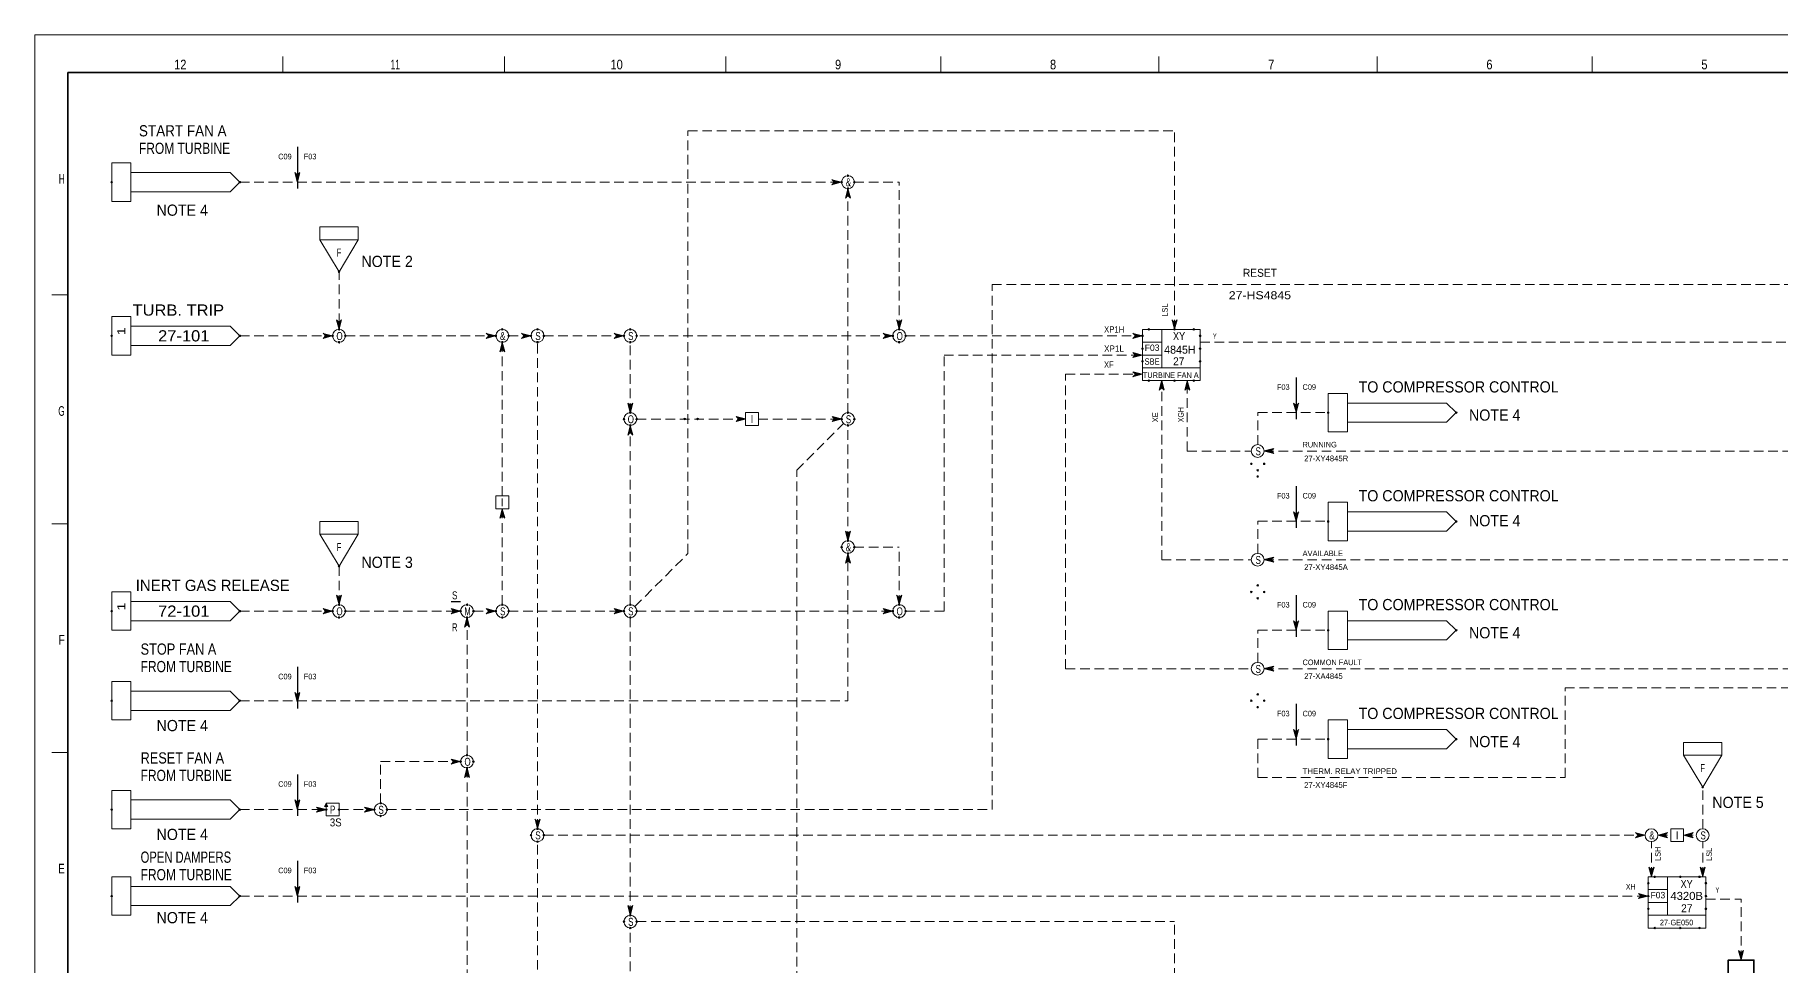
# Model space of a CAD drawing. Header units: millimetres. Extents: x 0 to 841, y 0 to 594.
# Drawn here: x 0 to 545, y 303 to 594 of the extents above; entities that cross this region are included whole.
import ezdxf
from ezdxf.enums import TextEntityAlignment as Align

# ---------------------------------------------------------------- set-up
doc = ezdxf.new("R2010")
doc.units = ezdxf.units.MM
doc.header["$PDMODE"] = 32
doc.header["$PDSIZE"] = 0.5
doc.linetypes.add('MEDIUM_DASHED', pattern=[4.5, 3, -1.5])
for name, color, linetype, lineweight in [('1', 7, 'Continuous', 13), ('26', 7, 'Continuous', 35), ('46', 7, 'MEDIUM_DASHED', 13), ('48', 7, 'Continuous', 13), ('49', 7, 'Continuous', 13), ('53', 7, 'Continuous', 13), ('9', 7, 'Continuous', 13)]:
    doc.layers.add(name, color=color, linetype=linetype, lineweight=lineweight)
for name, color, linetype in [('36', 7, 'Continuous'), ('43', 7, 'Continuous'), ('45', 7, 'Continuous'), ('50', 7, 'Continuous')]:
    doc.layers.add(name, color=color, linetype=linetype)

msp = doc.modelspace()

# ---------------------------------------------------------------- linework, layer by layer
at = {"layer": '1'}
for p, q in [((77.491, 587.261), (77.491, 582.228)), ((77.491, 587.261), (77.491, 582.228)), ((146.654, 587.261), (146.654, 582.228)), ((146.654, 587.261), (146.654, 582.228)), ((215.817, 587.261), (215.817, 582.228)), ((215.817, 587.261), (215.817, 582.228)), ((282.976, 587.261), (282.976, 582.228)), ((282.976, 587.261), (282.976, 582.228)), ((351.136, 587.261), (351.136, 582.228)), ((351.136, 587.261), (351.136, 582.228)), ((419.297, 587.261), (419.297, 582.228)), ((419.297, 587.261), (419.297, 582.228)), ((486.455, 587.261), (486.455, 582.228)), ((486.455, 587.261), (486.455, 582.228)), ((10.333, 512.761), (5.321, 512.761)), ((10.333, 512.761), (5.321, 512.761)), ((10.333, 441.28), (5.321, 441.28)), ((10.333, 441.28), (5.321, 441.28)), ((10.333, 369.799), (5.321, 369.799)), ((10.333, 369.799), (5.321, 369.799))]:
    msp.add_line(p, q, dxfattribs=at)
at = {"layer": '1', "lineweight": 25}
for p, q in [((82, 559), (82, 546)), ((394, 487), (394, 474)), ((394, 453.05), (394, 440.05)), ((130, 417), (133, 417)), ((394, 419), (394, 406)), ((82, 396.559), (82, 383.559)), ((394, 385), (394, 372)), ((82, 363), (82, 350)), ((82, 336), (82, 323))]:
    msp.add_line(p, q, dxfattribs=at)
at = {"layer": '1', "lineweight": 35}
msp.add_lwpolyline([(829.263, 112.014), (829.263, 582.228), (10.333, 582.228), (10.333, 10.382)], dxfattribs=at)
msp.add_lwpolyline([(829.263, 112.014), (829.263, 582.228), (10.333, 582.228), (10.333, 10.382)], dxfattribs=at)
at = {"layer": '26'}
msp.add_lwpolyline([(537, 289), (529, 289), (529, 305), (537, 305)], close=True, dxfattribs=at)
at = {"layer": '46'}
for p, q in [((204, 432), (204, 564)), ((204, 564), (356, 564)), ((356, 502), (356, 564)), ((64, 548), (252, 548)), ((254, 476), (254, 546)), ((256, 548), (270, 548)), ((270, 502), (270, 548)), ((95, 504), (95, 520)), ((299, 352), (299, 516)), ((299, 516), (611, 516)), ((64, 500), (93, 500)), ((97, 500), (144, 500)), ((146, 450), (146, 498)), ((148, 500), (155, 500)), ((157, 346), (157, 498)), ((159, 500), (184, 500)), ((186, 476), (186, 498)), ((189, 500), (268, 500)), ((272, 500), (346, 500)), ((364, 498), (607, 498)), ((284, 494), (346, 494)), ((322, 396), (322, 488)), ((322, 488), (346, 488)), ((360, 464), (360, 486)), ((352, 430.05), (352, 485)), ((186, 416), (186, 472)), ((188, 474), (222, 474)), ((226, 474), (252, 474)), ((238, 458), (252.586, 472.586)), ((254, 436), (254, 472)), ((360, 464), (380, 464)), ((383.984, 464), (603, 464)), ((238, 204), (238, 458)), ((382, 432.05), (382, 442.05)), ((382, 442.05), (404, 442.05)), ((187.414, 415.414), (204, 432)), ((254, 386), (254, 432)), ((256, 434), (270, 434)), ((270, 416), (270, 434)), ((95, 416), (95, 428)), ((352, 430.05), (380, 430.05)), ((384, 430.05), (599, 430.05)), ((97, 414), (133, 414)), ((135, 369), (135, 412)), ((137, 414), (144, 414)), ((148, 414), (184, 414)), ((186, 319), (186, 412)), ((188, 414), (207, 414)), ((206, 414), (268, 414)), ((322, 396), (380, 396)), ((384, 396), (588, 396)), ((478, 390), (588, 390)), ((478, 362), (478, 390)), ((64, 386), (254, 386)), ((108, 354), (108, 367)), ((108, 367), (133, 367)), ((382, 362), (478, 362)), ((521, 346), (521, 359)), ((64, 352), (91, 352)), ((95, 352), (106, 352)), ((110, 352), (299, 352)), ((159, 344), (503, 344)), ((507, 344), (511, 344)), ((515, 344), (519, 344)), ((157, 230), (157, 342)), ((505, 331), (505, 342)), ((521, 331), (521, 342)), ((64, 325), (504, 325)), ((522, 324), (533, 324)), ((533, 305), (533, 324)), ((188, 317), (356, 317)), ((356, 232), (356, 317)), ((186, 144), (186, 315))]:
    msp.add_line(p, q, dxfattribs=at)
for points in [[(82, 548), (82.8, 551), (82, 550.2), (81.2, 551)], [(82, 548.4), (82.6, 550.6), (82, 550), (81.4, 550.6)], [(82, 548.8), (82.4, 550.2), (82, 549.8), (81.6, 550.2)], [(82, 549.2), (82.2, 549.8), (82, 549.6), (81.8, 549.8)], [(252, 548), (249, 548.8), (249.8, 548), (249, 547.2)], [(251.6, 548), (249.4, 548.6), (250, 548), (249.4, 547.4)], [(251.2, 548), (249.8, 548.4), (250.2, 548), (249.8, 547.6)], [(250.8, 548), (250.2, 548.2), (250.4, 548), (250.2, 547.8)], [(254, 546), (254.8, 543), (254, 543.8), (253.2, 543)], [(254, 545.6), (254.6, 543.4), (254, 544), (253.4, 543.4)], [(254, 545.2), (254.4, 543.8), (254, 544.2), (253.6, 543.8)], [(254, 544.8), (254.2, 544.2), (254, 544.4), (253.8, 544.2)], [(95, 502), (94.2, 505), (95, 504.2), (95.8, 505)], [(95, 502.4), (94.4, 504.6), (95, 504), (95.6, 504.6)], [(95, 502.8), (94.6, 504.2), (95, 503.8), (95.4, 504.2)], [(95, 503.2), (94.8, 503.8), (95, 503.6), (95.2, 503.8)], [(270, 502), (269.2, 505), (270, 504.2), (270.8, 505)], [(270, 502.4), (269.4, 504.6), (270, 504), (270.6, 504.6)], [(270, 502.8), (269.6, 504.2), (270, 503.8), (270.4, 504.2)], [(270, 503.2), (269.8, 503.8), (270, 503.6), (270.2, 503.8)], [(356, 502), (355.2, 505), (356, 504.2), (356.8, 505)], [(356, 502.4), (355.4, 504.6), (356, 504), (356.6, 504.6)], [(356, 502.8), (355.6, 504.2), (356, 503.8), (356.4, 504.2)], [(356, 503.2), (355.8, 503.8), (356, 503.6), (356.2, 503.8)], [(93, 500), (90, 500.8), (90.8, 500), (90, 499.2)], [(92.6, 500), (90.4, 500.6), (91, 500), (90.4, 499.4)], [(92.2, 500), (90.8, 500.4), (91.2, 500), (90.8, 499.6)], [(91.8, 500), (91.2, 500.2), (91.4, 500), (91.2, 499.8)], [(144, 500), (141, 500.8), (141.8, 500), (141, 499.2)], [(143.6, 500), (141.4, 500.6), (142, 500), (141.4, 499.4)], [(143.2, 500), (141.8, 500.4), (142.2, 500), (141.8, 499.6)], [(142.8, 500), (142.2, 500.2), (142.4, 500), (142.2, 499.8)], [(146, 498), (146.8, 495), (146, 495.8), (145.2, 495)], [(146, 497.6), (146.6, 495.4), (146, 496), (145.4, 495.4)], [(146, 497.2), (146.4, 495.8), (146, 496.2), (145.6, 495.8)], [(146, 496.8), (146.2, 496.2), (146, 496.4), (145.8, 496.2)], [(155, 500), (152, 500.8), (152.8, 500), (152, 499.2)], [(154.6, 500), (152.4, 500.6), (153, 500), (152.4, 499.4)], [(154.2, 500), (152.8, 500.4), (153.2, 500), (152.8, 499.6)], [(153.8, 500), (153.2, 500.2), (153.4, 500), (153.2, 499.8)], [(184, 500), (181, 500.8), (181.8, 500), (181, 499.2)], [(183.6, 500), (181.4, 500.6), (182, 500), (181.4, 499.4)], [(183.2, 500), (181.8, 500.4), (182.2, 500), (181.8, 499.6)], [(182.8, 500), (182.2, 500.2), (182.4, 500), (182.2, 499.8)], [(268, 500), (265, 500.8), (265.8, 500), (265, 499.2)], [(267.6, 500), (265.4, 500.6), (266, 500), (265.4, 499.4)], [(267.2, 500), (265.8, 500.4), (266.2, 500), (265.8, 499.6)], [(266.8, 500), (266.2, 500.2), (266.4, 500), (266.2, 499.8)], [(346, 500), (343, 500.8), (343.8, 500), (343, 499.2)], [(345.6, 500), (343.4, 500.6), (344, 500), (343.4, 499.4)], [(345.2, 500), (343.8, 500.4), (344.2, 500), (343.8, 499.6)], [(344.8, 500), (344.2, 500.2), (344.4, 500), (344.2, 499.8)], [(346, 494), (343, 494.8), (343.8, 494), (343, 493.2)], [(345.6, 494), (343.4, 494.6), (344, 494), (343.4, 493.4)], [(345.2, 494), (343.8, 494.4), (344.2, 494), (343.8, 493.6)], [(344.8, 494), (344.2, 494.2), (344.4, 494), (344.2, 493.8)], [(346, 488), (343, 488.8), (343.8, 488), (343, 487.2)], [(345.6, 488), (343.4, 488.6), (344, 488), (343.4, 487.4)], [(345.2, 488), (343.8, 488.4), (344.2, 488), (343.8, 487.6)], [(344.8, 488), (344.2, 488.2), (344.4, 488), (344.2, 487.8)], [(352, 485.6), (352.6, 483.4), (352, 484), (351.4, 483.4)], [(360, 486), (360.8, 483), (360, 483.8), (359.2, 483)], [(360, 485.6), (360.6, 483.4), (360, 484), (359.4, 483.4)], [(352, 485.2), (352.4, 483.8), (352, 484.2), (351.6, 483.8)], [(352, 484.8), (352.2, 484.2), (352, 484.4), (351.8, 484.2)], [(360, 485.2), (360.4, 483.8), (360, 484.2), (359.6, 483.8)], [(360, 484.8), (360.2, 484.2), (360, 484.4), (359.8, 484.2)], [(186, 476), (185.2, 479), (186, 478.2), (186.8, 479)], [(186, 476.4), (185.4, 478.6), (186, 478), (186.6, 478.6)], [(186, 476.8), (185.6, 478.2), (186, 477.8), (186.4, 478.2)], [(186, 477.2), (185.8, 477.8), (186, 477.6), (186.2, 477.8)], [(222.016, 474.031), (219.016, 474.831), (219.816, 474.031), (219.016, 473.231)], [(221.616, 474.031), (219.416, 474.631), (220.016, 474.031), (219.416, 473.431)], [(221.216, 474.031), (219.816, 474.431), (220.216, 474.031), (219.816, 473.631)], [(252.016, 474.031), (249.016, 474.831), (249.816, 474.031), (249.016, 473.231)], [(251.616, 474.031), (249.416, 474.631), (250.016, 474.031), (249.416, 473.431)], [(251.216, 474.031), (249.816, 474.431), (250.216, 474.031), (249.816, 473.631)], [(394, 476), (394.8, 479), (394, 478.2), (393.2, 479)], [(394, 476.4), (394.6, 478.6), (394, 478), (393.4, 478.6)], [(394, 476.8), (394.4, 478.2), (394, 477.8), (393.6, 478.2)], [(394, 477.2), (394.2, 477.8), (394, 477.6), (393.8, 477.8)], [(186, 472), (186.8, 469), (186, 469.8), (185.2, 469)], [(186, 471.6), (186.6, 469.4), (186, 470), (185.4, 469.4)], [(186, 471.2), (186.4, 469.8), (186, 470.2), (185.6, 469.8)], [(186, 470.8), (186.2, 470.2), (186, 470.4), (185.8, 470.2)], [(220.816, 474.031), (220.216, 474.231), (220.416, 474.031), (220.216, 473.831)], [(250.816, 474.031), (250.216, 474.231), (250.416, 474.031), (250.216, 473.831)], [(383.984, 464.031), (386.984, 464.831), (386.184, 464.031), (386.984, 463.231)], [(384.384, 464.031), (386.584, 464.631), (385.984, 464.031), (386.584, 463.431)], [(384.784, 464.031), (386.184, 464.431), (385.784, 464.031), (386.184, 463.631)], [(385.184, 464.031), (385.784, 464.231), (385.584, 464.031), (385.784, 463.831)], [(146, 445.6), (146.6, 443.4), (146, 444), (145.4, 443.4)], [(146, 445.2), (146.4, 443.8), (146, 444.2), (145.6, 443.8)], [(146, 444.8), (146.2, 444.2), (146, 444.4), (145.8, 444.2)], [(394, 442.05), (394.8, 445.05), (394, 444.25), (393.2, 445.05)], [(394, 442.45), (394.6, 444.65), (394, 444.05), (393.4, 444.65)], [(394, 442.85), (394.4, 444.25), (394, 443.85), (393.6, 444.25)], [(394, 443.25), (394.2, 443.85), (394, 443.65), (393.8, 443.85)], [(254, 436), (253.2, 439), (254, 438.2), (254.8, 439)], [(254, 436.4), (253.4, 438.6), (254, 438), (254.6, 438.6)], [(254, 436.8), (253.6, 438.2), (254, 437.8), (254.4, 438.2)], [(254, 437.2), (253.8, 437.8), (254, 437.6), (254.2, 437.8)], [(254, 432), (254.8, 429), (254, 429.8), (253.2, 429)], [(254, 431.6), (254.6, 429.4), (254, 430), (253.4, 429.4)], [(254, 431.2), (254.4, 429.8), (254, 430.2), (253.6, 429.8)], [(254, 430.8), (254.2, 430.2), (254, 430.4), (253.8, 430.2)], [(383.984, 430.082), (386.984, 430.882), (386.184, 430.082), (386.984, 429.282)], [(384.384, 430.082), (386.584, 430.682), (385.984, 430.082), (386.584, 429.482)], [(384.784, 430.082), (386.184, 430.482), (385.784, 430.082), (386.184, 429.682)], [(385.184, 430.082), (385.784, 430.282), (385.584, 430.082), (385.784, 429.882)], [(92.6, 414), (90.4, 414.6), (91, 414), (90.4, 413.4)], [(92.2, 414), (90.8, 414.4), (91.2, 414), (90.8, 413.6)], [(95, 416), (94.2, 419), (95, 418.2), (95.8, 419)], [(95, 416.4), (94.4, 418.6), (95, 418), (95.6, 418.6)], [(95, 416.8), (94.6, 418.2), (95, 417.8), (95.4, 418.2)], [(95, 417.2), (94.8, 417.8), (95, 417.6), (95.2, 417.8)], [(133, 414), (130, 414.8), (130.8, 414), (130, 413.2)], [(132.6, 414), (130.4, 414.6), (131, 414), (130.4, 413.4)], [(132.2, 414), (130.8, 414.4), (131.2, 414), (130.8, 413.6)], [(144, 414), (141, 414.8), (141.8, 414), (141, 413.2)], [(143.6, 414), (141.4, 414.6), (142, 414), (141.4, 413.4)], [(143.2, 414), (141.8, 414.4), (142.2, 414), (141.8, 413.6)], [(184, 414), (181, 414.8), (181.8, 414), (181, 413.2)], [(183.6, 414), (181.4, 414.6), (182, 414), (181.4, 413.4)], [(183.2, 414), (181.8, 414.4), (182.2, 414), (181.8, 413.6)], [(268, 414), (265, 414.8), (265.8, 414), (265, 413.2)], [(267.6, 414), (265.4, 414.6), (266, 414), (265.4, 413.4)], [(267.2, 414), (265.8, 414.4), (266.2, 414), (265.8, 413.6)], [(270, 416), (269.2, 419), (270, 418.2), (270.8, 419)], [(270, 416.4), (269.4, 418.6), (270, 418), (270.6, 418.6)], [(270, 416.8), (269.6, 418.2), (270, 417.8), (270.4, 418.2)], [(270, 417.2), (269.8, 417.8), (270, 417.6), (270.2, 417.8)], [(91.8, 414), (91.2, 414.2), (91.4, 414), (91.2, 413.8)], [(131.8, 414), (131.2, 414.2), (131.4, 414), (131.2, 413.8)], [(135, 412), (135.8, 409), (135, 409.8), (134.2, 409)], [(135, 411.6), (135.6, 409.4), (135, 410), (134.4, 409.4)], [(135, 411.2), (135.4, 409.8), (135, 410.2), (134.6, 409.8)], [(135, 410.8), (135.2, 410.2), (135, 410.4), (134.8, 410.2)], [(142.8, 414), (142.2, 414.2), (142.4, 414), (142.2, 413.8)], [(182.8, 414), (182.2, 414.2), (182.4, 414), (182.2, 413.8)], [(266.8, 414), (266.2, 414.2), (266.4, 414), (266.2, 413.8)], [(394, 408), (394.8, 411), (394, 410.2), (393.2, 411)], [(394, 408.4), (394.6, 410.6), (394, 410), (393.4, 410.6)], [(394, 408.8), (394.4, 410.2), (394, 409.8), (393.6, 410.2)], [(394, 409.2), (394.2, 409.8), (394, 409.6), (393.8, 409.8)], [(383.984, 396.031), (386.984, 396.831), (386.184, 396.031), (386.984, 395.231)], [(384.384, 396.031), (386.584, 396.631), (385.984, 396.031), (386.584, 395.431)], [(384.784, 396.031), (386.184, 396.431), (385.784, 396.031), (386.184, 395.631)], [(385.184, 396.031), (385.784, 396.231), (385.584, 396.031), (385.784, 395.831)], [(82, 385.559), (82.8, 388.559), (82, 387.759), (81.2, 388.559)], [(82, 385.959), (82.6, 388.159), (82, 387.559), (81.4, 388.159)], [(82, 386.359), (82.4, 387.759), (82, 387.359), (81.6, 387.759)], [(82, 386.759), (82.2, 387.359), (82, 387.159), (81.8, 387.359)], [(394, 374), (394.8, 377), (394, 376.2), (393.2, 377)], [(394, 374.4), (394.6, 376.6), (394, 376), (393.4, 376.6)], [(394, 374.8), (394.4, 376.2), (394, 375.8), (393.6, 376.2)], [(394, 375.2), (394.2, 375.8), (394, 375.6), (393.8, 375.8)], [(133, 367), (130, 367.8), (130.8, 367), (130, 366.2)], [(132.6, 367), (130.4, 367.6), (131, 367), (130.4, 366.4)], [(132.2, 367), (130.8, 367.4), (131.2, 367), (130.8, 366.6)], [(131.8, 367), (131.2, 367.2), (131.4, 367), (131.2, 366.8)], [(135, 365), (135.8, 362), (135, 362.8), (134.2, 362)], [(135, 364.6), (135.6, 362.4), (135, 363), (134.4, 362.4)], [(135, 364.2), (135.4, 362.8), (135, 363.2), (134.6, 362.8)], [(135, 363.8), (135.2, 363.2), (135, 363.4), (134.8, 363.2)], [(82, 352), (82.8, 355), (82, 354.2), (81.2, 355)], [(82, 352.4), (82.6, 354.6), (82, 354), (81.4, 354.6)], [(82, 352.8), (82.4, 354.2), (82, 353.8), (81.6, 354.2)], [(82, 353.2), (82.2, 353.8), (82, 353.6), (81.8, 353.8)], [(91, 352), (88, 352.8), (88.8, 352), (88, 351.2)], [(90.6, 352), (88.4, 352.6), (89, 352), (88.4, 351.4)], [(90.2, 352), (88.8, 352.4), (89.2, 352), (88.8, 351.6)], [(89.8, 352), (89.2, 352.2), (89.4, 352), (89.2, 351.8)], [(106, 352), (103, 352.8), (103.8, 352), (103, 351.2)], [(105.6, 352), (103.4, 352.6), (104, 352), (103.4, 351.4)], [(105.2, 352), (103.8, 352.4), (104.2, 352), (103.8, 351.6)], [(104.8, 352), (104.2, 352.2), (104.4, 352), (104.2, 351.8)], [(157, 346), (156.2, 349), (157, 348.2), (157.8, 349)], [(157, 346.4), (156.4, 348.6), (157, 348), (157.6, 348.6)], [(157, 346.8), (156.6, 348.2), (157, 347.8), (157.4, 348.2)], [(157, 347.2), (156.8, 347.8), (157, 347.6), (157.2, 347.8)], [(503, 344), (500, 344.8), (500.8, 344), (500, 343.2)], [(502.6, 344), (500.4, 344.6), (501, 344), (500.4, 343.4)], [(502.2, 344), (500.8, 344.4), (501.2, 344), (500.8, 343.6)], [(501.8, 344), (501.2, 344.2), (501.4, 344), (501.2, 343.8)], [(507, 344), (510, 343.2), (509.2, 344), (510, 344.8)], [(507.4, 344), (509.6, 343.4), (509, 344), (509.6, 344.6)], [(507.8, 344), (509.2, 343.6), (508.8, 344), (509.2, 344.4)], [(508.2, 344), (508.8, 343.8), (508.6, 344), (508.8, 344.2)], [(515, 344), (518, 343.2), (517.2, 344), (518, 344.8)], [(515.4, 344), (517.6, 343.4), (517, 344), (517.6, 344.6)], [(515.8, 344), (517.2, 343.6), (516.8, 344), (517.2, 344.4)], [(516.2, 344), (516.8, 343.8), (516.6, 344), (516.8, 344.2)], [(505, 331), (504.2, 334), (505, 333.2), (505.8, 334)], [(505, 331.4), (504.4, 333.6), (505, 333), (505.6, 333.6)], [(505, 331.8), (504.6, 333.2), (505, 332.8), (505.4, 333.2)], [(505, 332.2), (504.8, 332.8), (505, 332.6), (505.2, 332.8)], [(521, 331), (520.2, 334), (521, 333.2), (521.8, 334)], [(521, 331.4), (520.4, 333.6), (521, 333), (521.6, 333.6)], [(521, 331.8), (520.6, 333.2), (521, 332.8), (521.4, 333.2)], [(521, 332.2), (520.8, 332.8), (521, 332.6), (521.2, 332.8)], [(82, 325), (82.8, 328), (82, 327.2), (81.2, 328)], [(82, 325.4), (82.6, 327.6), (82, 327), (81.4, 327.6)], [(82, 325.8), (82.4, 327.2), (82, 326.8), (81.6, 327.2)], [(82, 326.2), (82.2, 326.8), (82, 326.6), (81.8, 326.8)], [(186, 319), (185.2, 322), (186, 321.2), (186.8, 322)], [(504, 325), (501, 325.8), (501.8, 325), (501, 324.2)], [(503.6, 325), (501.4, 325.6), (502, 325), (501.4, 324.4)], [(503.2, 325), (501.8, 325.4), (502.2, 325), (501.8, 324.6)], [(502.8, 325), (502.2, 325.2), (502.4, 325), (502.2, 324.8)], [(186, 319.4), (185.4, 321.6), (186, 321), (186.6, 321.6)], [(186, 319.8), (185.6, 321.2), (186, 320.8), (186.4, 321.2)], [(186, 320.2), (185.8, 320.8), (186, 320.6), (186.2, 320.8)], [(533, 305), (532.2, 308), (533, 307.2), (533.8, 308)], [(533, 305.4), (532.4, 307.6), (533, 307), (533.6, 307.6)], [(533, 305.8), (532.6, 307.2), (533, 306.8), (533.4, 307.2)], [(533, 306.2), (532.8, 306.8), (533, 306.6), (533.2, 306.8)]]:
    msp.add_lwpolyline(points, close=True, dxfattribs=at)
for points in [[(272, 414), (284, 414), (284, 494)], [(352, 430.05), (352, 486), (352.8, 483), (352, 483.8), (351.2, 483), (352, 486)], [(382, 466), (382, 476), (404, 476)], [(146, 416), (146, 446), (146.8, 443), (146, 443.8), (145.2, 443), (146, 446)], [(64, 414), (93, 414), (90, 414.8), (90.8, 414), (90, 413.2), (93, 414)], [(382, 398), (382, 408), (404, 408)], [(382, 362), (382, 374), (404, 374)], [(135, 92), (135, 290), (135, 365)]]:
    msp.add_lwpolyline(points, dxfattribs=at)
at = {"layer": '48'}
for p, q in [((352, 502), (352, 490)), ((346, 498), (352, 498)), ((346, 494), (352, 494)), ((510, 331), (510, 319)), ((504, 327), (510, 327)), ((504, 323), (510, 323))]:
    msp.add_line(p, q, dxfattribs=at)
for points in [[(346, 502), (364, 502), (364, 490), (346, 490)], [(222.016, 472.031), (226.016, 472.031), (226.016, 476.031), (222.016, 476.031)], [(144, 446), (148, 446), (148, 450), (144, 450)], [(91, 354), (90.5, 353), (91.5, 353)], [(91, 350), (95, 350), (95, 354), (91, 354)], [(511, 342), (515, 342), (515, 346), (511, 346)], [(504, 331), (522, 331), (522, 319), (504, 319)]]:
    msp.add_lwpolyline(points, close=True, dxfattribs=at)
for points in [[(346, 490), (346, 486), (364, 486), (364, 490)], [(90.638, 353.102), (91.031, 353.732), (91.346, 353.102), (90.795, 353.102), (91.031, 353.496), (91.189, 353.181), (90.953, 353.181)], [(504, 319), (504, 315), (522, 315), (522, 319)]]:
    msp.add_lwpolyline(points, dxfattribs=at)
for centre in [(254, 548), (95, 500), (146, 500), (157, 500), (186, 500), (270, 500), (186, 474), (254, 474), (382, 464), (254, 434), (382, 430.05), (95, 414), (135, 414), (146, 414), (186, 414), (270, 414), (382, 396), (135, 367), (108, 352), (157, 344), (505, 344), (521, 344), (186, 317)]:
    msp.add_circle(centre, 2, dxfattribs=at)
for p in [(252, 548), (254, 550), (254, 546), (256, 548), (95, 502), (146, 502), (157, 502), (186, 502), (270, 502), (348, 502), (356, 502), (362, 502), (93, 500), (95, 498), (97, 500), (144, 500), (146, 498), (148, 500), (155, 500), (157, 498), (159, 500), (184, 500), (186, 498), (188, 500), (268, 500), (270, 498), (272, 500), (346, 500), (346, 496), (364, 500), (364, 496), (346, 492), (364, 492), (348, 486), (356, 486), (362, 486), (186, 476), (254, 476), (184, 474), (186, 472), (188, 474), (203.016, 474.031), (207.016, 474.031), (252, 474), (254, 472), (256, 474), (380, 460), (382, 458), (384, 460), (382, 456.05), (254, 436), (252, 434), (254, 432), (256, 434), (380, 420), (382, 422.05), (384, 420), (95, 416), (135, 416), (146, 416), (186, 416), (270, 416), (382, 418), (93, 414), (95, 412), (97, 414), (133, 414), (135, 412), (137, 414), (144, 414), (146, 412), (148, 414), (184, 414), (186, 412), (188, 414), (268, 414), (270, 412), (272, 414), (382, 388), (380, 386), (382, 384), (384, 386), (133, 367), (135, 369), (137, 367), (135, 365), (91, 352), (95, 352), (106, 352), (108, 354), (108, 350), (110, 352), (155, 344), (157, 346), (159, 344), (157, 342), (504, 329), (506, 331), (514, 331), (520, 331), (522, 329), (504, 325), (522, 325), (184, 317), (186, 319), (188, 317), (504, 321), (522, 321), (186, 315), (506, 315), (514, 315), (520, 315)]:
    msp.add_point(p, dxfattribs=at)
at = {"layer": '49'}
for p, q in [((30, 554), (24, 554)), ((30, 542), (30, 554)), ((61, 551), (30, 551)), ((61, 545), (30, 545)), ((30, 506), (24, 506)), ((30, 494), (30, 506)), ((61, 503), (30, 503)), ((61, 497), (30, 497)), ((410, 482), (404, 482)), ((410, 470), (410, 482)), ((441, 479), (410, 479)), ((441, 473), (410, 473)), ((410, 448), (404, 448)), ((410, 436), (410, 448)), ((441, 445), (410, 445)), ((441, 439), (410, 439)), ((30, 420), (24, 420)), ((30, 408), (30, 420)), ((61, 417), (30, 417)), ((61, 411), (30, 411)), ((410, 414), (404, 414)), ((410, 402), (410, 414)), ((441, 411), (410, 411)), ((441, 405), (410, 405)), ((30, 392), (24, 392)), ((30, 380), (30, 392)), ((61, 389), (30, 389)), ((61, 383), (30, 383)), ((410, 380), (404, 380)), ((410, 368), (410, 380)), ((441, 377), (410, 377)), ((441, 371), (410, 371)), ((30, 358), (24, 358)), ((30, 346), (30, 358)), ((61, 355), (30, 355)), ((61, 349), (30, 349)), ((30, 331), (24, 331)), ((30, 319), (30, 331)), ((61, 328), (30, 328)), ((61, 322), (30, 322))]:
    msp.add_line(p, q, dxfattribs=at)
for points in [[(24, 554), (24, 542), (30, 542)], [(61, 551), (64, 548), (61, 545)], [(24, 506), (24, 494), (30, 494)], [(61, 503), (64, 500), (61, 497)], [(404, 482), (404, 470), (410, 470)], [(441, 479), (444, 476), (441, 473)], [(404, 448), (404, 436), (410, 436)], [(441, 445), (444, 442), (441, 439)], [(24, 420), (24, 408), (30, 408)], [(61, 417), (64, 414), (61, 411)], [(404, 414), (404, 402), (410, 402)], [(441, 411), (444, 408), (441, 405)], [(24, 392), (24, 380), (30, 380)], [(61, 389), (64, 386), (61, 383)], [(404, 380), (404, 368), (410, 368)], [(441, 377), (444, 374), (441, 371)], [(24, 358), (24, 346), (30, 346)], [(61, 355), (64, 352), (61, 349)], [(24, 331), (24, 319), (30, 319)], [(61, 328), (64, 325), (61, 322)]]:
    msp.add_lwpolyline(points, dxfattribs=at)
for p in [(24, 548), (64, 548), (24, 500), (64, 500), (404, 476), (444, 476), (404, 442), (444, 442), (24, 414), (64, 414), (404, 408), (444, 408), (24, 386), (64, 386), (404, 374), (444, 374), (24, 352), (64, 352), (24, 325), (64, 325)]:
    msp.add_point(p, dxfattribs=at)
at = {"layer": '53'}
for points in [[(89, 534), (101, 534), (101, 530), (89, 530)], [(89, 442), (101, 442), (101, 438), (89, 438)], [(515, 373), (527, 373), (527, 369), (515, 369)]]:
    msp.add_lwpolyline(points, close=True, dxfattribs=at)
for points in [[(101, 530), (95, 520), (89, 530)], [(101, 438), (95, 428), (89, 438)], [(527, 369), (521, 359), (515, 369)]]:
    msp.add_lwpolyline(points, dxfattribs=at)
for p in [(95, 520), (95, 428), (521, 359)]:
    msp.add_point(p, dxfattribs=at)
at = {"layer": '9'}
msp.add_lwpolyline([(0, 0), (841, 0), (841, 594), (0, 594)], close=True, dxfattribs=at)
msp.add_lwpolyline([(0, 0), (841, 0), (841, 594), (0, 594)], close=True, dxfattribs=at)

# ---------------------------------------------------------------- texts
at = {"layer": '1'}
for s, width, p in [('12', 0.85, (45.415, 583.235)), ('12', 0.85, (45.415, 583.235)), ('11', 0.65, (112.578, 583.235)), ('11', 0.65, (112.578, 583.235)), ('10', 0.85, (181.736, 583.235)), ('10', 0.85, (181.736, 583.235)), ('9', 0.85, (250.906, 583.235)), ('9', 0.85, (250.906, 583.235)), ('8', 0.85, (318.064, 583.235)), ('8', 0.85, (318.064, 583.235)), ('7', 0.85, (386.224, 583.235)), ('7', 0.85, (386.224, 583.235)), ('6', 0.85, (454.385, 583.235)), ('6', 0.85, (454.385, 583.235)), ('5', 0.85, (521.543, 583.235)), ('5', 0.85, (521.543, 583.235))]:
    msp.add_text(s, height=3.02, dxfattribs=dict(at, width=width)).set_placement(p, align=Align.CENTER)
for s, width, p in [('H', 0.65, (9.329, 547.494)), ('H', 0.65, (9.329, 547.494)), ('G', 0.65, (9.329, 475.007)), ('G', 0.65, (9.329, 475.007)), ('F', 0.8, (9.329, 403.526)), ('F', 0.8, (9.329, 403.526)), ('E', 0.75, (9.329, 332.045)), ('E', 0.75, (9.329, 332.045))]:
    msp.add_text(s, height=3.02, dxfattribs=dict(at, width=width)).set_placement(p, align=Align.RIGHT)
at = {"layer": '36', "width": 0.95}
for s, p in [('NOTE 4', (38, 537.5)), ('NOTE 2', (102, 521.5)), ('NOTE 4', (448, 473.5)), ('NOTE 4', (448, 440.5)), ('NOTE 3', (102, 427.5)), ('NOTE 4', (448, 405.5)), ('NOTE 4', (38, 376.5)), ('NOTE 4', (448, 371.5)), ('NOTE 5', (524, 352.5)), ('NOTE 4', (38, 342.5)), ('NOTE 4', (38, 316.5))]:
    msp.add_text(s, height=3.5, dxfattribs=at).set_placement(p)
at = {"layer": '43'}
for s, width, p in [('START FAN A', 0.9, (32.499, 562.295)), ('FROM TURBINE', 0.8, (32.499, 556.835)), ('TURB. TRIP', 1.1, (30.5, 506.295)), ('TO COMPRESSOR CONTROL', 0.95, (413.5, 482.295)), ('TO COMPRESSOR CONTROL', 0.95, (413.5, 448.295)), ('TO COMPRESSOR CONTROL', 0.95, (413.5, 414.295)), ('STOP FAN A', 0.85, (33.019, 400.39)), ('FROM TURBINE', 0.8, (33.019, 394.93)), ('TO COMPRESSOR CONTROL', 0.95, (413.5, 380.295)), ('RESET FAN A', 0.85, (33.019, 366.39)), ('FROM TURBINE', 0.8, (33.019, 360.93)), ('OPEN DAMPERS', 0.75, (33.019, 335.39)), ('FROM TURBINE', 0.8, (33.019, 329.93))]:
    msp.add_text(s, height=3.5, dxfattribs=dict(at, width=width)).set_placement(p)
msp.add_text('INERT GAS RELEASE', height=3.5, dxfattribs=at).set_placement((31.5, 420.295))
at = {"layer": '45'}
for s, width, p in [('C09', 0.9, (76, 555.125)), ('F03', 0.95, (84, 555.125)), ('Y', 0.6, (368, 499.011)), ('F03', 0.95, (388, 483.125)), ('C09', 0.9, (396, 483.125)), ('RUNNING', 0.9, (396, 465.125)), ('F03', 0.95, (388, 449.175)), ('C09', 0.9, (396, 449.175)), ('F03', 0.95, (388, 415.125)), ('C09', 0.9, (396, 415.125)), ('COMMON FAULT', 0.9, (396, 397.125)), ('C09', 0.9, (76, 392.684)), ('F03', 0.95, (84, 392.684)), ('F03', 0.95, (388, 381.125)), ('C09', 0.9, (396, 381.125)), ('C09', 0.9, (76, 359.125)), ('F03', 0.95, (84, 359.125)), ('THERM. RELAY TRIPPED', 1.05, (396, 363.125)), ('C09', 0.9, (76, 332.125)), ('F03', 0.95, (84, 332.125)), ('XH', 0.75, (497, 327.011)), ('Y', 0.6, (525, 326.011))]:
    msp.add_text(s, height=1.75, dxfattribs=dict(at, width=width)).set_placement(p)
for s, width, p in [('LSL', 0.9, (353.875, 506)), ('XE', 0.8, (350.875, 473)), ('XGH', 0.75, (358.875, 473)), ('LSH', 0.85, (507.875, 336)), ('LSL', 0.9, (523.875, 336))]:
    msp.add_text(s, height=1.75, rotation=90, dxfattribs=dict(at, width=width)).set_placement(p)
for s, height, p in [('27-XY4845R', 1.8, (396.5, 460.795)), ('AVAILABLE', 1.75, (396, 431.175)), ('27-XY4845A', 1.8, (396.5, 426.845)), ('27-XA4845', 1.8, (396.5, 392.795)), ('27-XY4845F', 1.8, (396.5, 358.795))]:
    msp.add_text(s, height=height, dxfattribs=at).set_placement(p)
at = {"layer": '49', "width": 1.3}
for p in [(28.25, 502), (28.25, 416)]:
    msp.add_text('1 ', height=2.5, rotation=90, dxfattribs=at).set_placement(p, align=Align.CENTER)
at = {"layer": '49', "width": 1.1}
for s, p in [('27-101', (46.5, 498.25)), ('72-101', (46.5, 412.25))]:
    msp.add_text(s, height=3.5, dxfattribs=at).set_placement(p, align=Align.CENTER)
at = {"layer": '50'}
for s, height, width, p in [('&', 2.5, 0.75, (254.157, 546.687)), ('RESET', 2.5, 0.95, (382.685, 518.427)), ('27-HS4845', 2.5, 1.15, (382.685, 511.427)), ('O', 2.5, 0.75, (95.158, 498.687)), ('&', 2.5, 0.75, (146.157, 498.687)), ('S', 2.5, 0.75, (157.158, 498.687)), ('S', 2.5, 0.75, (186.158, 498.687)), ('O', 2.5, 0.75, (270.158, 498.687)), ('XY', 2.5, 0.85, (357.424, 498.667)), ('SBE', 2, 0.85, (348.993, 490.969)), ('27', 2.5, 0.95, (357.322, 490.785)), ('TURBINE FAN A', 1.75, 0.9, (354.843, 486.85)), ('O', 2.5, 0.75, (186.158, 472.687)), ('I', 2.5, 0.9, (224.016, 472.781)), ('S', 2.5, 0.75, (254.158, 472.687)), ('S', 2.5, 0.75, (382.158, 462.687)), ('I', 2.5, 0.9, (146, 446.75)), ('&', 2.5, 0.75, (254.157, 432.687)), ('S', 2.5, 0.75, (382.158, 428.736)), ('S', 2.5, 0.75, (131.158, 417.687)), ('O', 2.5, 0.75, (95.158, 412.687)), ('M', 2.5, 0.7, (135.158, 412.687)), ('S', 2.5, 0.75, (146.158, 412.687)), ('S', 2.5, 0.75, (186.158, 412.687)), ('O', 2.5, 0.75, (270.158, 412.687)), ('R', 2.5, 0.7, (131.158, 407.687)), ('S', 2.5, 0.75, (382.158, 394.687)), ('O', 2.5, 0.75, (135.158, 365.687)), ('3S', 2.5, 0.9, (93.975, 346.749)), ('P', 2.5, 0.75, (93, 350.749)), ('S', 2.5, 0.75, (108.158, 350.687)), ('S', 2.5, 0.75, (157.158, 342.687)), ('&', 2.5, 0.75, (505.157, 342.687)), ('I', 2.5, 0.9, (513, 342.75)), ('S', 2.5, 0.75, (521.158, 342.687)), ('XY', 2.5, 0.85, (515.991, 327.533)), ('4320B', 2.5, 1.05, (516, 323.797)), ('27', 2.5, 0.95, (516.031, 319.919)), ('S', 2.5, 0.75, (186.158, 315.687)), ('27-GE050', 1.75, 0.9, (512.843, 315.85))]:
    msp.add_text(s, height=height, dxfattribs=dict(at, width=width)).set_placement(p, align=Align.CENTER)
for s, width, p in [('XP1H', 0.9, (334, 501)), ('XP1L', 0.95, (334, 495)), ('XF', 0.8, (334, 490)), ('XF', 0.8, (334, 490))]:
    msp.add_text(s, height=2, dxfattribs=dict(at, width=width)).set_placement(p)
for s, height, p in [('F03', 2, (349, 495.283)), ('4845H', 2.5, (357.685, 494.427)), ('F03', 2, (507, 324.283))]:
    msp.add_text(s, height=height, dxfattribs=at).set_placement(p, align=Align.CENTER)
at = {"layer": '53', "width": 0.65}
for p in [(95, 524.75), (95, 432.75), (521, 363.75)]:
    msp.add_text('F', height=2.5, dxfattribs=at).set_placement(p, align=Align.CENTER)

doc.saveas('drawing.dxf')
